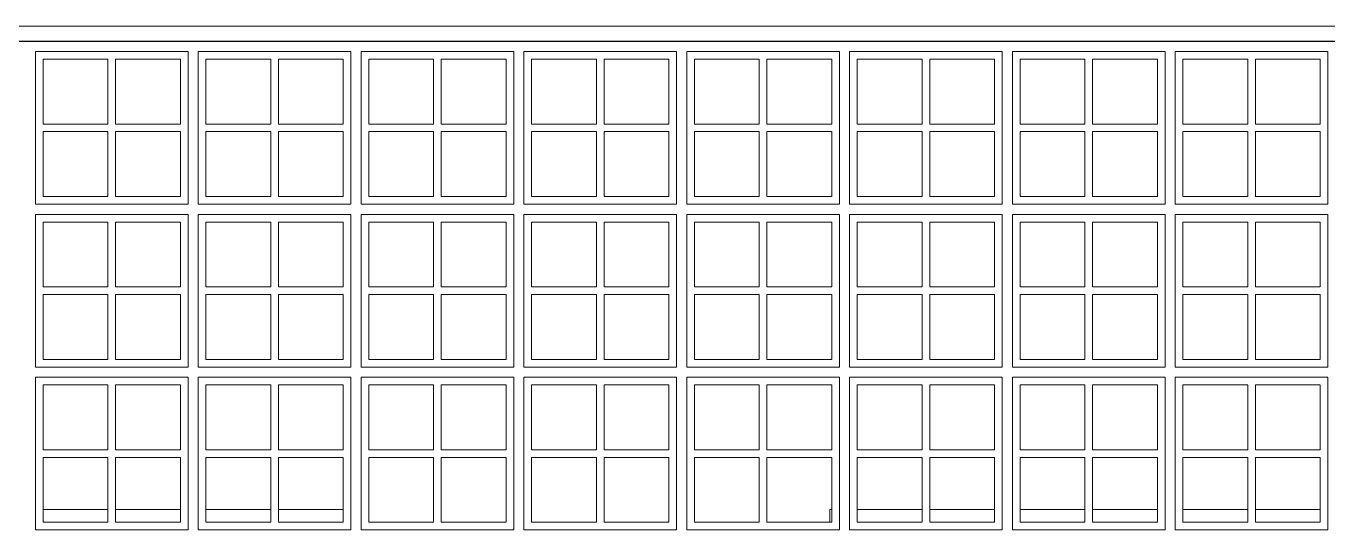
# Model space of a CAD drawing. Header units: metres. Extents: x -67.2 to -32.8, y -0.2 to 5.
# Drawn here: x -50.254 to -47.695, y 2.26 to 3.25 of the extents above; entities that cross this region are included whole.
import ezdxf

# ---------------------------------------------------------------- set-up
doc = ezdxf.new("R2010")
doc.units = ezdxf.units.M
doc.header["$MEASUREMENT"] = 0
for name, color, linetype, lineweight in [('Janelas Archicad_Caneta_No__241', 7, 'Continuous', 13), ('Janelas Archicad_Caneta_No__3', 7, 'Continuous', 25), ('Janelas Archicad_Caneta_No__43', 44, 'Continuous', 0), ('PAREDE CONSTRUIR_Caneta_No__241', 7, 'Continuous', 13)]:
    doc.layers.add(name, color=color, linetype=linetype, lineweight=lineweight)

msp = doc.modelspace()

# ---------------------------------------------------------------- linework, layer by layer
at = {"layer": 'Janelas Archicad_Caneta_No__241', "color": 7, "linetype": 'Continuous', "lineweight": 13}
for p, q in [((-50.2201, 2.3), (-50.0926, 2.3)), ((-50.0776, 2.3), (-49.9501, 2.3)), ((-49.9001, 2.3), (-49.7726, 2.3)), ((-49.7576, 2.3), (-49.6301, 2.3)), ((-48.6742, 2.275), (-48.6742, 2.3)), ((-48.6742, 2.3), (-48.6701, 2.3)), ((-48.6201, 2.3), (-48.4926, 2.3)), ((-48.4776, 2.3), (-48.3501, 2.3)), ((-48.3001, 2.3), (-48.1726, 2.3)), ((-48.1576, 2.3), (-48.0301, 2.3)), ((-47.9801, 2.3), (-47.8526, 2.3)), ((-47.8376, 2.3), (-47.7101, 2.3))]:
    msp.add_line(p, q, dxfattribs=at)
at = {"layer": 'Janelas Archicad_Caneta_No__3', "color": 7, "linetype": 'Continuous', "lineweight": 25}
msp.add_line((-52.4951, 3.22), (-39.6751, 3.22), dxfattribs=at)
at = {"layer": 'Janelas Archicad_Caneta_No__43', "color": 44, "linetype": 'Continuous', "lineweight": 0}
for p, q in [((-50.2351, 2.9), (-50.2351, 3.2)), ((-50.2351, 3.2), (-49.9351, 3.2)), ((-49.9351, 3.2), (-49.9351, 2.9)), ((-49.9151, 2.9), (-49.9151, 3.2)), ((-49.9151, 3.2), (-49.6151, 3.2)), ((-49.6151, 3.2), (-49.6151, 2.9)), ((-49.5951, 2.9), (-49.5951, 3.2)), ((-49.5951, 3.2), (-49.2951, 3.2)), ((-49.2951, 3.2), (-49.2951, 2.9)), ((-49.2751, 2.9), (-49.2751, 3.2)), ((-49.2751, 3.2), (-48.9751, 3.2)), ((-48.9751, 3.2), (-48.9751, 2.9)), ((-48.9551, 2.9), (-48.9551, 3.2)), ((-48.9551, 3.2), (-48.6551, 3.2)), ((-48.6551, 3.2), (-48.6551, 2.9)), ((-48.6351, 2.9), (-48.6351, 3.2)), ((-48.6351, 3.2), (-48.3351, 3.2)), ((-48.3351, 3.2), (-48.3351, 2.9)), ((-48.3151, 2.9), (-48.3151, 3.2)), ((-48.3151, 3.2), (-48.0151, 3.2)), ((-48.0151, 3.2), (-48.0151, 2.9)), ((-47.9951, 2.9), (-47.9951, 3.2)), ((-47.9951, 3.2), (-47.6951, 3.2)), ((-47.6951, 3.2), (-47.6951, 2.9)), ((-50.0926, 3.185), (-50.2201, 3.185)), ((-50.2201, 3.185), (-50.2201, 3.0575)), ((-50.0926, 3.0575), (-50.0926, 3.185)), ((-49.9501, 3.185), (-50.0776, 3.185)), ((-50.0776, 3.185), (-50.0776, 3.0575)), ((-49.9501, 3.0575), (-49.9501, 3.185)), ((-49.7726, 3.185), (-49.9001, 3.185)), ((-49.9001, 3.185), (-49.9001, 3.0575)), ((-49.7726, 3.0575), (-49.7726, 3.185)), ((-49.6301, 3.185), (-49.7576, 3.185)), ((-49.7576, 3.185), (-49.7576, 3.0575)), ((-49.6301, 3.0575), (-49.6301, 3.185)), ((-49.4526, 3.185), (-49.5801, 3.185)), ((-49.5801, 3.185), (-49.5801, 3.0575)), ((-49.4526, 3.0575), (-49.4526, 3.185)), ((-49.3101, 3.185), (-49.4376, 3.185)), ((-49.4376, 3.185), (-49.4376, 3.0575)), ((-49.3101, 3.0575), (-49.3101, 3.185)), ((-49.1326, 3.185), (-49.2601, 3.185)), ((-49.2601, 3.185), (-49.2601, 3.0575)), ((-49.1326, 3.0575), (-49.1326, 3.185)), ((-48.9901, 3.185), (-49.1176, 3.185)), ((-49.1176, 3.185), (-49.1176, 3.0575)), ((-48.9901, 3.0575), (-48.9901, 3.185)), ((-48.8126, 3.185), (-48.9401, 3.185)), ((-48.9401, 3.185), (-48.9401, 3.0575)), ((-48.8126, 3.0575), (-48.8126, 3.185)), ((-48.6701, 3.185), (-48.7976, 3.185)), ((-48.7976, 3.185), (-48.7976, 3.0575)), ((-48.6701, 3.0575), (-48.6701, 3.185)), ((-48.4926, 3.185), (-48.6201, 3.185)), ((-48.6201, 3.185), (-48.6201, 3.0575)), ((-48.4926, 3.0575), (-48.4926, 3.185)), ((-48.3501, 3.185), (-48.4776, 3.185)), ((-48.4776, 3.185), (-48.4776, 3.0575)), ((-48.3501, 3.0575), (-48.3501, 3.185)), ((-48.1726, 3.185), (-48.3001, 3.185)), ((-48.3001, 3.185), (-48.3001, 3.0575)), ((-48.1726, 3.0575), (-48.1726, 3.185)), ((-48.0301, 3.185), (-48.1576, 3.185)), ((-48.1576, 3.185), (-48.1576, 3.0575)), ((-48.0301, 3.0575), (-48.0301, 3.185)), ((-47.8526, 3.185), (-47.9801, 3.185)), ((-47.9801, 3.185), (-47.9801, 3.0575)), ((-47.8526, 3.0575), (-47.8526, 3.185)), ((-47.7101, 3.185), (-47.8376, 3.185)), ((-47.8376, 3.185), (-47.8376, 3.0575)), ((-47.7101, 3.0575), (-47.7101, 3.185)), ((-50.2201, 3.0575), (-50.0926, 3.0575)), ((-50.0776, 3.0575), (-49.9501, 3.0575)), ((-49.9001, 3.0575), (-49.7726, 3.0575)), ((-49.7576, 3.0575), (-49.6301, 3.0575)), ((-49.5801, 3.0575), (-49.4526, 3.0575)), ((-49.4376, 3.0575), (-49.3101, 3.0575)), ((-49.2601, 3.0575), (-49.1326, 3.0575)), ((-49.1176, 3.0575), (-48.9901, 3.0575)), ((-48.9401, 3.0575), (-48.8126, 3.0575)), ((-48.7976, 3.0575), (-48.6701, 3.0575)), ((-48.6201, 3.0575), (-48.4926, 3.0575)), ((-48.4776, 3.0575), (-48.3501, 3.0575)), ((-48.3001, 3.0575), (-48.1726, 3.0575)), ((-48.1576, 3.0575), (-48.0301, 3.0575)), ((-47.9801, 3.0575), (-47.8526, 3.0575)), ((-47.8376, 3.0575), (-47.7101, 3.0575)), ((-50.0926, 3.0425), (-50.2201, 3.0425)), ((-50.2201, 3.0425), (-50.2201, 2.915)), ((-50.0926, 2.915), (-50.0926, 3.0425)), ((-49.9501, 3.0425), (-50.0776, 3.0425)), ((-50.0776, 3.0425), (-50.0776, 2.915)), ((-49.9501, 2.915), (-49.9501, 3.0425)), ((-49.7726, 3.0425), (-49.9001, 3.0425)), ((-49.9001, 3.0425), (-49.9001, 2.915)), ((-49.7726, 2.915), (-49.7726, 3.0425)), ((-49.6301, 3.0425), (-49.7576, 3.0425)), ((-49.7576, 3.0425), (-49.7576, 2.915)), ((-49.6301, 2.915), (-49.6301, 3.0425)), ((-49.4526, 3.0425), (-49.5801, 3.0425)), ((-49.5801, 3.0425), (-49.5801, 2.915)), ((-49.4526, 2.915), (-49.4526, 3.0425)), ((-49.3101, 3.0425), (-49.4376, 3.0425)), ((-49.4376, 3.0425), (-49.4376, 2.915)), ((-49.3101, 2.915), (-49.3101, 3.0425)), ((-49.1326, 3.0425), (-49.2601, 3.0425)), ((-49.2601, 3.0425), (-49.2601, 2.915)), ((-49.1326, 2.915), (-49.1326, 3.0425)), ((-48.9901, 3.0425), (-49.1176, 3.0425)), ((-49.1176, 3.0425), (-49.1176, 2.915)), ((-48.9901, 2.915), (-48.9901, 3.0425)), ((-48.8126, 3.0425), (-48.9401, 3.0425)), ((-48.9401, 3.0425), (-48.9401, 2.915)), ((-48.8126, 2.915), (-48.8126, 3.0425)), ((-48.6701, 3.0425), (-48.7976, 3.0425)), ((-48.7976, 3.0425), (-48.7976, 2.915)), ((-48.6701, 2.915), (-48.6701, 3.0425)), ((-48.4926, 3.0425), (-48.6201, 3.0425)), ((-48.6201, 3.0425), (-48.6201, 2.915)), ((-48.4926, 2.915), (-48.4926, 3.0425)), ((-48.3501, 3.0425), (-48.4776, 3.0425)), ((-48.4776, 3.0425), (-48.4776, 2.915)), ((-48.3501, 2.915), (-48.3501, 3.0425)), ((-48.1726, 3.0425), (-48.3001, 3.0425)), ((-48.3001, 3.0425), (-48.3001, 2.915)), ((-48.1726, 2.915), (-48.1726, 3.0425)), ((-48.0301, 3.0425), (-48.1576, 3.0425)), ((-48.1576, 3.0425), (-48.1576, 2.915)), ((-48.0301, 2.915), (-48.0301, 3.0425)), ((-47.8526, 3.0425), (-47.9801, 3.0425)), ((-47.9801, 3.0425), (-47.9801, 2.915)), ((-47.8526, 2.915), (-47.8526, 3.0425)), ((-47.7101, 3.0425), (-47.8376, 3.0425)), ((-47.8376, 3.0425), (-47.8376, 2.915)), ((-47.7101, 2.915), (-47.7101, 3.0425)), ((-49.9351, 2.9), (-50.2351, 2.9)), ((-50.2201, 2.915), (-50.0926, 2.915)), ((-50.0776, 2.915), (-49.9501, 2.915)), ((-49.6151, 2.9), (-49.9151, 2.9)), ((-49.9001, 2.915), (-49.7726, 2.915)), ((-49.7576, 2.915), (-49.6301, 2.915)), ((-49.2951, 2.9), (-49.5951, 2.9)), ((-49.5801, 2.915), (-49.4526, 2.915)), ((-49.4376, 2.915), (-49.3101, 2.915)), ((-48.9751, 2.9), (-49.2751, 2.9)), ((-49.2601, 2.915), (-49.1326, 2.915)), ((-49.1176, 2.915), (-48.9901, 2.915)), ((-48.6551, 2.9), (-48.9551, 2.9)), ((-48.9401, 2.915), (-48.8126, 2.915)), ((-48.7976, 2.915), (-48.6701, 2.915)), ((-48.3351, 2.9), (-48.6351, 2.9)), ((-48.6201, 2.915), (-48.4926, 2.915)), ((-48.4776, 2.915), (-48.3501, 2.915)), ((-48.0151, 2.9), (-48.3151, 2.9)), ((-48.3001, 2.915), (-48.1726, 2.915)), ((-48.1576, 2.915), (-48.0301, 2.915)), ((-47.6951, 2.9), (-47.9951, 2.9)), ((-47.9801, 2.915), (-47.8526, 2.915)), ((-47.8376, 2.915), (-47.7101, 2.915)), ((-50.2351, 2.58), (-50.2351, 2.88)), ((-50.2351, 2.88), (-49.9351, 2.88)), ((-49.9351, 2.88), (-49.9351, 2.58)), ((-49.9151, 2.58), (-49.9151, 2.88)), ((-49.9151, 2.88), (-49.6151, 2.88)), ((-49.6151, 2.88), (-49.6151, 2.58)), ((-49.5951, 2.58), (-49.5951, 2.88)), ((-49.5951, 2.88), (-49.2951, 2.88)), ((-49.2951, 2.88), (-49.2951, 2.58)), ((-49.2751, 2.58), (-49.2751, 2.88)), ((-49.2751, 2.88), (-48.9751, 2.88)), ((-48.9751, 2.88), (-48.9751, 2.58)), ((-48.9551, 2.58), (-48.9551, 2.88)), ((-48.9551, 2.88), (-48.6551, 2.88)), ((-48.6551, 2.88), (-48.6551, 2.58)), ((-48.6351, 2.58), (-48.6351, 2.88)), ((-48.6351, 2.88), (-48.3351, 2.88)), ((-48.3351, 2.88), (-48.3351, 2.58)), ((-48.3151, 2.58), (-48.3151, 2.88)), ((-48.3151, 2.88), (-48.0151, 2.88)), ((-48.0151, 2.88), (-48.0151, 2.58)), ((-47.9951, 2.58), (-47.9951, 2.88)), ((-47.9951, 2.88), (-47.6951, 2.88)), ((-47.6951, 2.88), (-47.6951, 2.58)), ((-50.0926, 2.865), (-50.2201, 2.865)), ((-50.2201, 2.865), (-50.2201, 2.7375)), ((-50.0926, 2.7375), (-50.0926, 2.865)), ((-49.9501, 2.865), (-50.0776, 2.865)), ((-50.0776, 2.865), (-50.0776, 2.7375)), ((-49.9501, 2.7375), (-49.9501, 2.865)), ((-49.7726, 2.865), (-49.9001, 2.865)), ((-49.9001, 2.865), (-49.9001, 2.7375)), ((-49.7726, 2.7375), (-49.7726, 2.865)), ((-49.6301, 2.865), (-49.7576, 2.865)), ((-49.7576, 2.865), (-49.7576, 2.7375)), ((-49.6301, 2.7375), (-49.6301, 2.865)), ((-49.4526, 2.865), (-49.5801, 2.865)), ((-49.5801, 2.865), (-49.5801, 2.7375)), ((-49.4526, 2.7375), (-49.4526, 2.865)), ((-49.3101, 2.865), (-49.4376, 2.865)), ((-49.4376, 2.865), (-49.4376, 2.7375)), ((-49.3101, 2.7375), (-49.3101, 2.865)), ((-49.1326, 2.865), (-49.2601, 2.865)), ((-49.2601, 2.865), (-49.2601, 2.7375)), ((-49.1326, 2.7375), (-49.1326, 2.865)), ((-48.9901, 2.865), (-49.1176, 2.865)), ((-49.1176, 2.865), (-49.1176, 2.7375)), ((-48.9901, 2.7375), (-48.9901, 2.865)), ((-48.8126, 2.865), (-48.9401, 2.865)), ((-48.9401, 2.865), (-48.9401, 2.7375)), ((-48.8126, 2.7375), (-48.8126, 2.865)), ((-48.6701, 2.865), (-48.7976, 2.865)), ((-48.7976, 2.865), (-48.7976, 2.7375)), ((-48.6701, 2.7375), (-48.6701, 2.865)), ((-48.4926, 2.865), (-48.6201, 2.865)), ((-48.6201, 2.865), (-48.6201, 2.7375)), ((-48.4926, 2.7375), (-48.4926, 2.865)), ((-48.3501, 2.865), (-48.4776, 2.865)), ((-48.4776, 2.865), (-48.4776, 2.7375)), ((-48.3501, 2.7375), (-48.3501, 2.865)), ((-48.1726, 2.865), (-48.3001, 2.865)), ((-48.3001, 2.865), (-48.3001, 2.7375)), ((-48.1726, 2.7375), (-48.1726, 2.865)), ((-48.0301, 2.865), (-48.1576, 2.865)), ((-48.1576, 2.865), (-48.1576, 2.7375)), ((-48.0301, 2.7375), (-48.0301, 2.865)), ((-47.8526, 2.865), (-47.9801, 2.865)), ((-47.9801, 2.865), (-47.9801, 2.7375)), ((-47.8526, 2.7375), (-47.8526, 2.865)), ((-47.7101, 2.865), (-47.8376, 2.865)), ((-47.8376, 2.865), (-47.8376, 2.7375)), ((-47.7101, 2.7375), (-47.7101, 2.865)), ((-50.2201, 2.7375), (-50.0926, 2.7375)), ((-50.0926, 2.7225), (-50.2201, 2.7225)), ((-50.2201, 2.7225), (-50.2201, 2.595)), ((-50.0926, 2.595), (-50.0926, 2.7225)), ((-50.0776, 2.7375), (-49.9501, 2.7375)), ((-49.9501, 2.7225), (-50.0776, 2.7225)), ((-50.0776, 2.7225), (-50.0776, 2.595)), ((-49.9501, 2.595), (-49.9501, 2.7225)), ((-49.9001, 2.7375), (-49.7726, 2.7375)), ((-49.7726, 2.7225), (-49.9001, 2.7225)), ((-49.9001, 2.7225), (-49.9001, 2.595)), ((-49.7726, 2.595), (-49.7726, 2.7225)), ((-49.7576, 2.7375), (-49.6301, 2.7375)), ((-49.6301, 2.7225), (-49.7576, 2.7225)), ((-49.7576, 2.7225), (-49.7576, 2.595)), ((-49.6301, 2.595), (-49.6301, 2.7225)), ((-49.5801, 2.7375), (-49.4526, 2.7375)), ((-49.4526, 2.7225), (-49.5801, 2.7225)), ((-49.5801, 2.7225), (-49.5801, 2.595)), ((-49.4526, 2.595), (-49.4526, 2.7225)), ((-49.4376, 2.7375), (-49.3101, 2.7375)), ((-49.3101, 2.7225), (-49.4376, 2.7225)), ((-49.4376, 2.7225), (-49.4376, 2.595)), ((-49.3101, 2.595), (-49.3101, 2.7225)), ((-49.2601, 2.7375), (-49.1326, 2.7375)), ((-49.1326, 2.7225), (-49.2601, 2.7225)), ((-49.2601, 2.7225), (-49.2601, 2.595)), ((-49.1326, 2.595), (-49.1326, 2.7225)), ((-49.1176, 2.7375), (-48.9901, 2.7375)), ((-48.9901, 2.7225), (-49.1176, 2.7225)), ((-49.1176, 2.7225), (-49.1176, 2.595)), ((-48.9901, 2.595), (-48.9901, 2.7225)), ((-48.9401, 2.7375), (-48.8126, 2.7375)), ((-48.8126, 2.7225), (-48.9401, 2.7225)), ((-48.9401, 2.7225), (-48.9401, 2.595)), ((-48.8126, 2.595), (-48.8126, 2.7225)), ((-48.7976, 2.7375), (-48.6701, 2.7375)), ((-48.6701, 2.7225), (-48.7976, 2.7225)), ((-48.7976, 2.7225), (-48.7976, 2.595)), ((-48.6701, 2.595), (-48.6701, 2.7225)), ((-48.6201, 2.7375), (-48.4926, 2.7375)), ((-48.4926, 2.7225), (-48.6201, 2.7225)), ((-48.6201, 2.7225), (-48.6201, 2.595)), ((-48.4926, 2.595), (-48.4926, 2.7225)), ((-48.4776, 2.7375), (-48.3501, 2.7375)), ((-48.3501, 2.7225), (-48.4776, 2.7225)), ((-48.4776, 2.7225), (-48.4776, 2.595)), ((-48.3501, 2.595), (-48.3501, 2.7225)), ((-48.3001, 2.7375), (-48.1726, 2.7375)), ((-48.1726, 2.7225), (-48.3001, 2.7225)), ((-48.3001, 2.7225), (-48.3001, 2.595)), ((-48.1726, 2.595), (-48.1726, 2.7225)), ((-48.1576, 2.7375), (-48.0301, 2.7375)), ((-48.0301, 2.7225), (-48.1576, 2.7225)), ((-48.1576, 2.7225), (-48.1576, 2.595)), ((-48.0301, 2.595), (-48.0301, 2.7225)), ((-47.9801, 2.7375), (-47.8526, 2.7375)), ((-47.8526, 2.7225), (-47.9801, 2.7225)), ((-47.9801, 2.7225), (-47.9801, 2.595)), ((-47.8526, 2.595), (-47.8526, 2.7225)), ((-47.8376, 2.7375), (-47.7101, 2.7375)), ((-47.7101, 2.7225), (-47.8376, 2.7225)), ((-47.8376, 2.7225), (-47.8376, 2.595)), ((-47.7101, 2.595), (-47.7101, 2.7225)), ((-50.2201, 2.595), (-50.0926, 2.595)), ((-50.0776, 2.595), (-49.9501, 2.595)), ((-49.9001, 2.595), (-49.7726, 2.595)), ((-49.7576, 2.595), (-49.6301, 2.595)), ((-49.5801, 2.595), (-49.4526, 2.595)), ((-49.4376, 2.595), (-49.3101, 2.595)), ((-49.2601, 2.595), (-49.1326, 2.595)), ((-49.1176, 2.595), (-48.9901, 2.595)), ((-48.9401, 2.595), (-48.8126, 2.595)), ((-48.7976, 2.595), (-48.6701, 2.595)), ((-48.6201, 2.595), (-48.4926, 2.595)), ((-48.4776, 2.595), (-48.3501, 2.595)), ((-48.3001, 2.595), (-48.1726, 2.595)), ((-48.1576, 2.595), (-48.0301, 2.595)), ((-47.9801, 2.595), (-47.8526, 2.595)), ((-47.8376, 2.595), (-47.7101, 2.595)), ((-49.9351, 2.58), (-50.2351, 2.58)), ((-50.2351, 2.26), (-50.2351, 2.56)), ((-50.2351, 2.56), (-49.9351, 2.56)), ((-49.9351, 2.56), (-49.9351, 2.26)), ((-49.6151, 2.58), (-49.9151, 2.58)), ((-49.9151, 2.26), (-49.9151, 2.56)), ((-49.9151, 2.56), (-49.6151, 2.56)), ((-49.6151, 2.56), (-49.6151, 2.26)), ((-49.2951, 2.58), (-49.5951, 2.58)), ((-49.5951, 2.26), (-49.5951, 2.56)), ((-49.5951, 2.56), (-49.2951, 2.56)), ((-49.2951, 2.56), (-49.2951, 2.26)), ((-48.9751, 2.58), (-49.2751, 2.58)), ((-49.2751, 2.26), (-49.2751, 2.56)), ((-49.2751, 2.56), (-48.9751, 2.56)), ((-48.9751, 2.56), (-48.9751, 2.26)), ((-48.6551, 2.58), (-48.9551, 2.58)), ((-48.9551, 2.26), (-48.9551, 2.56)), ((-48.9551, 2.56), (-48.6551, 2.56)), ((-48.6551, 2.56), (-48.6551, 2.26)), ((-48.3351, 2.58), (-48.6351, 2.58)), ((-48.6351, 2.26), (-48.6351, 2.56)), ((-48.6351, 2.56), (-48.3351, 2.56)), ((-48.3351, 2.56), (-48.3351, 2.26)), ((-48.0151, 2.58), (-48.3151, 2.58)), ((-48.3151, 2.26), (-48.3151, 2.56)), ((-48.3151, 2.56), (-48.0151, 2.56)), ((-48.0151, 2.56), (-48.0151, 2.26)), ((-47.6951, 2.58), (-47.9951, 2.58)), ((-47.9951, 2.26), (-47.9951, 2.56)), ((-47.9951, 2.56), (-47.6951, 2.56)), ((-47.6951, 2.56), (-47.6951, 2.26)), ((-50.0926, 2.545), (-50.2201, 2.545)), ((-50.2201, 2.545), (-50.2201, 2.4175)), ((-50.0926, 2.4175), (-50.0926, 2.545)), ((-49.9501, 2.545), (-50.0776, 2.545)), ((-50.0776, 2.545), (-50.0776, 2.4175)), ((-49.9501, 2.4175), (-49.9501, 2.545)), ((-49.7726, 2.545), (-49.9001, 2.545)), ((-49.9001, 2.545), (-49.9001, 2.4175)), ((-49.7726, 2.4175), (-49.7726, 2.545)), ((-49.6301, 2.545), (-49.7576, 2.545)), ((-49.7576, 2.545), (-49.7576, 2.4175)), ((-49.6301, 2.4175), (-49.6301, 2.545)), ((-49.4526, 2.545), (-49.5801, 2.545)), ((-49.5801, 2.545), (-49.5801, 2.4175)), ((-49.4526, 2.4175), (-49.4526, 2.545)), ((-49.3101, 2.545), (-49.4376, 2.545)), ((-49.4376, 2.545), (-49.4376, 2.4175)), ((-49.3101, 2.4175), (-49.3101, 2.545)), ((-49.1326, 2.545), (-49.2601, 2.545)), ((-49.2601, 2.545), (-49.2601, 2.4175)), ((-49.1326, 2.4175), (-49.1326, 2.545)), ((-48.9901, 2.545), (-49.1176, 2.545)), ((-49.1176, 2.545), (-49.1176, 2.4175)), ((-48.9901, 2.4175), (-48.9901, 2.545)), ((-48.8126, 2.545), (-48.9401, 2.545)), ((-48.9401, 2.545), (-48.9401, 2.4175)), ((-48.8126, 2.4175), (-48.8126, 2.545)), ((-48.6701, 2.545), (-48.7976, 2.545)), ((-48.7976, 2.545), (-48.7976, 2.4175)), ((-48.6701, 2.4175), (-48.6701, 2.545)), ((-48.4926, 2.545), (-48.6201, 2.545)), ((-48.6201, 2.545), (-48.6201, 2.4175)), ((-48.4926, 2.4175), (-48.4926, 2.545)), ((-48.3501, 2.545), (-48.4776, 2.545)), ((-48.4776, 2.545), (-48.4776, 2.4175)), ((-48.3501, 2.4175), (-48.3501, 2.545)), ((-48.1726, 2.545), (-48.3001, 2.545)), ((-48.3001, 2.545), (-48.3001, 2.4175)), ((-48.1726, 2.4175), (-48.1726, 2.545)), ((-48.0301, 2.545), (-48.1576, 2.545)), ((-48.1576, 2.545), (-48.1576, 2.4175)), ((-48.0301, 2.4175), (-48.0301, 2.545)), ((-47.8526, 2.545), (-47.9801, 2.545)), ((-47.9801, 2.545), (-47.9801, 2.4175)), ((-47.8526, 2.4175), (-47.8526, 2.545)), ((-47.7101, 2.545), (-47.8376, 2.545)), ((-47.8376, 2.545), (-47.8376, 2.4175)), ((-47.7101, 2.4175), (-47.7101, 2.545)), ((-50.2201, 2.4175), (-50.0926, 2.4175)), ((-50.0776, 2.4175), (-49.9501, 2.4175)), ((-49.9001, 2.4175), (-49.7726, 2.4175)), ((-49.7576, 2.4175), (-49.6301, 2.4175)), ((-49.5801, 2.4175), (-49.4526, 2.4175)), ((-49.4376, 2.4175), (-49.3101, 2.4175)), ((-49.2601, 2.4175), (-49.1326, 2.4175)), ((-49.1176, 2.4175), (-48.9901, 2.4175)), ((-48.9401, 2.4175), (-48.8126, 2.4175)), ((-48.7976, 2.4175), (-48.6701, 2.4175)), ((-48.6201, 2.4175), (-48.4926, 2.4175)), ((-48.4776, 2.4175), (-48.3501, 2.4175)), ((-48.3001, 2.4175), (-48.1726, 2.4175)), ((-48.1576, 2.4175), (-48.0301, 2.4175)), ((-47.9801, 2.4175), (-47.8526, 2.4175)), ((-47.8376, 2.4175), (-47.7101, 2.4175)), ((-50.0926, 2.4025), (-50.2201, 2.4025)), ((-50.2201, 2.4025), (-50.2201, 2.275)), ((-50.0926, 2.275), (-50.0926, 2.4025)), ((-49.9501, 2.4025), (-50.0776, 2.4025)), ((-50.0776, 2.4025), (-50.0776, 2.275)), ((-49.9501, 2.275), (-49.9501, 2.4025)), ((-49.7726, 2.4025), (-49.9001, 2.4025)), ((-49.9001, 2.4025), (-49.9001, 2.275)), ((-49.7726, 2.275), (-49.7726, 2.4025)), ((-49.6301, 2.4025), (-49.7576, 2.4025)), ((-49.7576, 2.4025), (-49.7576, 2.275)), ((-49.6301, 2.275), (-49.6301, 2.4025)), ((-49.4526, 2.4025), (-49.5801, 2.4025)), ((-49.5801, 2.4025), (-49.5801, 2.275)), ((-49.4526, 2.275), (-49.4526, 2.4025)), ((-49.3101, 2.4025), (-49.4376, 2.4025)), ((-49.4376, 2.4025), (-49.4376, 2.275)), ((-49.3101, 2.275), (-49.3101, 2.4025)), ((-49.1326, 2.4025), (-49.2601, 2.4025)), ((-49.2601, 2.4025), (-49.2601, 2.275)), ((-49.1326, 2.275), (-49.1326, 2.4025)), ((-48.9901, 2.4025), (-49.1176, 2.4025)), ((-49.1176, 2.4025), (-49.1176, 2.275)), ((-48.9901, 2.275), (-48.9901, 2.4025)), ((-48.8126, 2.4025), (-48.9401, 2.4025)), ((-48.9401, 2.4025), (-48.9401, 2.275)), ((-48.8126, 2.275), (-48.8126, 2.4025)), ((-48.6701, 2.4025), (-48.7976, 2.4025)), ((-48.7976, 2.4025), (-48.7976, 2.275)), ((-48.6701, 2.275), (-48.6701, 2.4025)), ((-48.4926, 2.4025), (-48.6201, 2.4025)), ((-48.6201, 2.4025), (-48.6201, 2.275)), ((-48.4926, 2.275), (-48.4926, 2.4025)), ((-48.3501, 2.4025), (-48.4776, 2.4025)), ((-48.4776, 2.4025), (-48.4776, 2.275)), ((-48.3501, 2.275), (-48.3501, 2.4025)), ((-48.1726, 2.4025), (-48.3001, 2.4025)), ((-48.3001, 2.4025), (-48.3001, 2.275)), ((-48.1726, 2.275), (-48.1726, 2.4025)), ((-48.0301, 2.4025), (-48.1576, 2.4025)), ((-48.1576, 2.4025), (-48.1576, 2.275)), ((-48.0301, 2.275), (-48.0301, 2.4025)), ((-47.8526, 2.4025), (-47.9801, 2.4025)), ((-47.9801, 2.4025), (-47.9801, 2.275)), ((-47.8526, 2.275), (-47.8526, 2.4025)), ((-47.7101, 2.4025), (-47.8376, 2.4025)), ((-47.8376, 2.4025), (-47.8376, 2.275)), ((-47.7101, 2.275), (-47.7101, 2.4025)), ((-49.9351, 2.26), (-50.2351, 2.26)), ((-50.2201, 2.275), (-50.0926, 2.275)), ((-50.0776, 2.275), (-49.9501, 2.275)), ((-49.6151, 2.26), (-49.9151, 2.26)), ((-49.9001, 2.275), (-49.7726, 2.275)), ((-49.7576, 2.275), (-49.6301, 2.275)), ((-49.2951, 2.26), (-49.5951, 2.26)), ((-49.5801, 2.275), (-49.4526, 2.275)), ((-49.4376, 2.275), (-49.3101, 2.275)), ((-48.9751, 2.26), (-49.2751, 2.26)), ((-49.2601, 2.275), (-49.1326, 2.275)), ((-49.1176, 2.275), (-48.9901, 2.275)), ((-48.6551, 2.26), (-48.9551, 2.26)), ((-48.9401, 2.275), (-48.8126, 2.275)), ((-48.7976, 2.275), (-48.6701, 2.275)), ((-48.3351, 2.26), (-48.6351, 2.26)), ((-48.6201, 2.275), (-48.4926, 2.275)), ((-48.4776, 2.275), (-48.3501, 2.275)), ((-48.0151, 2.26), (-48.3151, 2.26)), ((-48.3001, 2.275), (-48.1726, 2.275)), ((-48.1576, 2.275), (-48.0301, 2.275)), ((-47.6951, 2.26), (-47.9951, 2.26)), ((-47.9801, 2.275), (-47.8526, 2.275)), ((-47.8376, 2.275), (-47.7101, 2.275))]:
    msp.add_line(p, q, dxfattribs=at)
at = {"layer": 'PAREDE CONSTRUIR_Caneta_No__241', "color": 7, "linetype": 'Continuous', "lineweight": 13}
msp.add_line((-39.5251, 3.25), (-52.5254, 3.25), dxfattribs=at)

doc.saveas('drawing.dxf')
